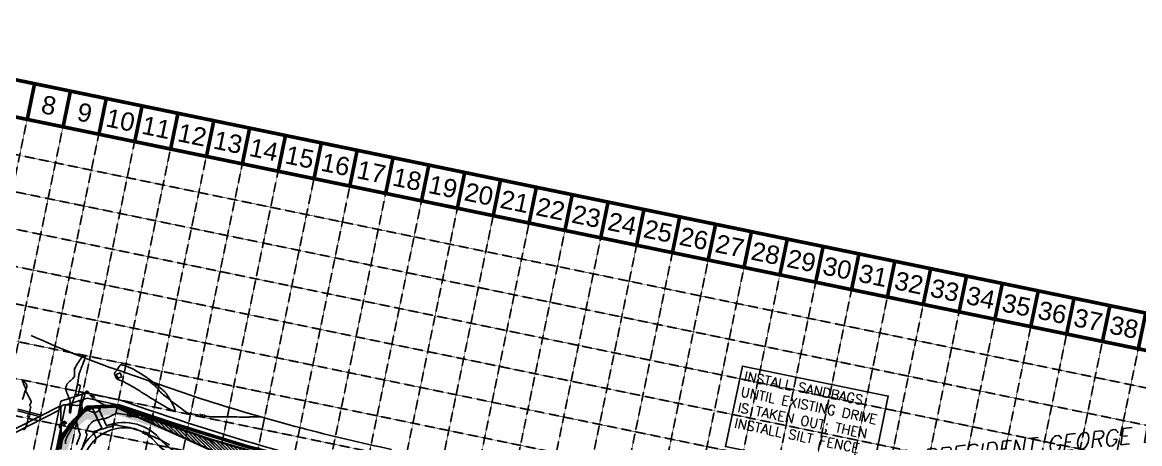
# Model space of a CAD drawing. Header units: inches. Extents: x 3071 to 5995, y 4947 to 7102.
# Drawn here: x 3716 to 4975, y 6627 to 7102 of the extents above; entities that cross this region are included whole.
import ezdxf
from ezdxf.enums import TextEntityAlignment as Align

# ---------------------------------------------------------------- set-up
doc = ezdxf.new("R2010")
doc.units = ezdxf.units.IN
doc.header["$MEASUREMENT"] = 0
doc.linetypes.add('HIDDEN', pattern=[0.375, 0.25, -0.125])
for name, color, linetype in [('ARROWSHADE', 9, 'Continuous'), ('BASE', 7, 'Continuous'), ('BOC', 4, 'Continuous'), ('EC', 3, 'Continuous'), ('EX-BOC', 41, 'Continuous'), ('EX-GUT', 41, 'Continuous'), ('EX-STM', 150, 'Continuous'), ('EX-STORM', 150, 'Continuous'), ('FIRELANE', 5, 'HIDDEN'), ('FUTURE-DEVEL.', 78, 'Continuous'), ('GRID', 254, 'HIDDEN'), ('hatch-ol', 7, 'Continuous'), ('INLET PROTECTION', 5, 'Continuous'), ('LIMITS OF DISTURBANCE', 1, 'HIDDEN'), ('LS-WALKS', 7, 'Continuous'), ('SANDBAGS', 3, 'Continuous'), ('SILT FENCE', 200, 'Continuous'), ('TXDOT-HAT', 253, 'Continuous')]:
    doc.layers.add(name, color=color, linetype=linetype)
doc.styles.add('L100', font='SIMPLEX.shx', dxfattribs={"oblique": 15, "height": 6})
doc.styles.add('L50', font='simplex', dxfattribs={"height": 2.5})
doc.styles.add('L60', font='SIMPLEX.shx', dxfattribs={"height": 2.4})
doc.styles.get("Standard").update_dxf_attribs({"font": 'ARIAL.TTF'})

msp = doc.modelspace()

# ---------------------------------------------------------------- hatches: boundary and pattern name
at = {"layer": 'ARROWSHADE'}
h = msp.add_hatch(color=7, dxfattribs=at)
edge = h.paths.add_edge_path()
edge.add_line((3762.9, 6651), (3762.9, 6652.4))
edge.add_line((3762.9, 6652.4), (3766.4, 6650.4))
edge.add_line((3766.4, 6650.4), (3762.9, 6648.3))
edge.add_line((3762.9, 6648.3), (3762.9, 6649.7))
edge.add_arc((3762.9, 6646.3), 3.36, 90.1243, 159.0882)
edge.add_line((3759.8, 6647.5), (3758.7, 6644.6))
edge.add_line((3758.7, 6644.6), (3757.5, 6645))
edge.add_line((3757.5, 6645), (3758.6, 6648))
edge.add_arc((3762.9, 6646.3), 4.67, 90.1243, 159.0882, ccw=False)
at = {"layer": 'TXDOT-HAT', "linetype": 'Continuous'}
h = msp.add_hatch(dxfattribs=at)
h.set_pattern_fill('ANSI31', color=256, scale=20, angle=90, style=0)
edge = h.paths.add_edge_path()
edge.add_line((3824.1, 6668), (3879.1, 6648.7))
edge.add_line((3879.1, 6648.7), (3929, 6632.1))
edge.add_line((3929, 6632.1), (3980.6, 6616.9))
edge.add_arc((21445, 70897.5), 66610.9, 254.80027, 254.846604)
edge.add_line((4032.6, 6602.7), (4084.7, 6590.1))
edge.add_line((4084.7, 6590.1), (4116.5, 6583.3))
edge.add_arc((4110.6, 6553.4), 30.5, 78.9475, 160.3255)
edge.add_line((4081.9, 6563.6), (4079.7, 6553.3))
edge.add_line((4079.7, 6553.3), (4050.2, 6560.5))
edge.add_arc((4019.8, 6562.1), 30.5, 356.9631, 434.1841)
edge.add_line((4028.1, 6591.5), (3929.9, 6619.3))
edge.add_line((3929.9, 6619.3), (3820.4, 6668.7))
edge.add_line((3820.4, 6668.7), (3824.1, 6668))

# ---------------------------------------------------------------- linework, layer by layer
at = {"layer": 'ARROWSHADE', "color": 7}
for p, q in [((3762.9, 6651), (3762.9, 6652.4)), ((3762.9, 6652.4), (3766.4, 6650.4)), ((3766.4, 6650.4), (3762.9, 6648.3)), ((3762.9, 6648.3), (3762.9, 6649.7)), ((3757.5, 6645), (3758.6, 6648)), ((3758.7, 6644.6), (3757.5, 6645)), ((3759.8, 6647.5), (3758.7, 6644.6))]:
    msp.add_line(p, q, dxfattribs=at)
for radius in [4.67, 3.36]:
    msp.add_arc((3762.9, 6646.3), radius, 90.1243, 159.0882, dxfattribs=at)
at = {"layer": 'BASE', "const_width": 4.12}
for points in [[(3073, 5483.8), (5658.4, 4949.7), (5992.2, 6565.6), (3406.8, 7099.6)], [(3121.6, 5515.8), (5626.4, 4998.3), (5943.5, 6533.5), (3439.3, 7050.9)]]:
    msp.add_lwpolyline(points, close=True, dxfattribs=at)
for points in [[(3721.6, 6992.5), (3729.9, 7032.9)], [(3762, 6984.1), (3770.3, 7024.5)], [(3802.4, 6975.8), (3810.7, 7016.2)], [(3842.8, 6967.5), (3851.1, 7007.9)], [(3883.2, 6959.1), (3891.5, 6999.5)], [(3923.6, 6950.8), (3931.9, 6991.2)], [(3964, 6942.4), (3972.3, 6982.8)], [(4004.4, 6934.1), (4012.7, 6974.5)], [(4044.8, 6925.7), (4053.1, 6966.1)], [(4085.2, 6917.4), (4093.5, 6957.8)], [(4125.6, 6909), (4133.9, 6949.4)], [(4166, 6900.7), (4174.3, 6941.1)], [(4206.4, 6892.4), (4214.7, 6932.8)], [(4246.8, 6884), (4255.1, 6924.4)], [(4287.2, 6875.7), (4295.5, 6916.1)], [(4327.6, 6867.3), (4335.9, 6907.7)], [(4368, 6859), (4376.3, 6899.4)], [(4408.4, 6850.6), (4416.7, 6891)], [(4448.8, 6842.3), (4457.1, 6882.7)], [(4489.1, 6833.9), (4497.5, 6874.3)], [(4529.5, 6825.6), (4537.9, 6866)], [(4569.9, 6817.3), (4578.3, 6857.7)], [(4610.3, 6808.9), (4618.7, 6849.3)], [(4650.7, 6800.6), (4659.1, 6841)], [(4691.1, 6792.2), (4699.5, 6832.6)], [(4731.5, 6783.9), (4739.9, 6824.3)], [(4771.9, 6775.5), (4780.3, 6815.9)], [(4812.3, 6767.2), (4820.7, 6807.6)], [(4852.7, 6758.8), (4861.1, 6799.2)], [(4893.1, 6750.5), (4901.5, 6790.9)], [(4933.5, 6742.2), (4941.9, 6782.5)], [(4973.9, 6733.8), (4982.3, 6774.2)]]:
    msp.add_lwpolyline(points, dxfattribs=at)
at = {"layer": 'BOC', "color": 7}
msp.add_line((3820.2, 6668.3), (3929.7, 6618.8), dxfattribs=at)
at = {"layer": 'EC', "color": 44, "ltscale": 0.5, "flags": 128}
for points, elevation in [([(3774, 6677.1), (3773.9, 6676.7), (3773.6, 6676.1), (3773.3, 6675.4), (3773, 6674.7), (3772.8, 6674), (3772.5, 6673.4), (3772.4, 6673), (3772.3, 6672.6), (3772.1, 6671.9), (3771.9, 6671), (3771.7, 6670.1), (3771.5, 6669.1), (3771.3, 6668.2), (3771.2, 6667.5), (3771.1, 6667), (3771, 6666.3), (3770.9, 6665.4), (3770.8, 6664.3), (3770.6, 6663.2), (3770.4, 6662.2), (3770.2, 6661.5), (3769.8, 6661.3), (3769.6, 6661.6), (3769.4, 6662.4), (3769.4, 6663.6), (3769.4, 6665), (3769.5, 6666.5), (3769.6, 6668.1), (3769.7, 6669.6), (3769.8, 6670.8), (3769.8, 6671.7), (3769.9, 6672.1), (3769.9, 6672.6), (3769.9, 6673.2), (3769.9, 6673.9), (3769.9, 6674.6), (3769.9, 6675.2), (3769.8, 6675.6), (3769.7, 6676), (3769.4, 6676.9), (3768.9, 6678), (3768.3, 6679.4), (3767.7, 6681), (3767, 6682.6), (3766.4, 6684.2), (3765.8, 6685.6), (3765.4, 6686.9), (3765.1, 6687.8), (3764.9, 6688.3), (3765, 6688.8), (3765.1, 6689.6), (3765.3, 6690.4), (3765.6, 6691.3), (3765.8, 6692.3), (3766.1, 6693.1), (3766.4, 6693.8), (3766.6, 6694.3), (3766.9, 6694.7), (3767.6, 6695.3), (3768.5, 6696.2), (3769.6, 6697.2), (3770.7, 6698.2), (3771.9, 6699.3), (3772.9, 6700.3), (3773.9, 6701.3), (3774.5, 6702), (3774.9, 6702.6), (3775, 6703.2), (3775, 6704.1), (3775, 6705.1), (3774.9, 6706.3), (3774.8, 6707.5), (3774.8, 6708.7), (3774.7, 6709.8), (3774.7, 6710.7), (3774.8, 6711.3), (3775.1, 6711.8), (3775.6, 6712.8), (3776.3, 6714), (3777.2, 6715.5), (3778.2, 6717.2), (3779.3, 6718.9), (3780.4, 6720.6), (3781.6, 6722.2), (3782.7, 6723.7), (3783.8, 6724.9), (3784.8, 6725.8), (3785.6, 6726.2), (3786.3, 6726.2), (3786.7, 6725.7), (3786.8, 6724.6), (3786.6, 6723.2), (3786.1, 6721.4), (3785.5, 6719.5), (3784.8, 6717.5), (3784, 6715.5), (3783.2, 6713.7), (3782.5, 6712), (3781.9, 6710.6), (3781.5, 6709.6), (3781.3, 6709.1), (3781.1, 6708.6), (3780.9, 6707.8), (3780.6, 6706.9), (3780.3, 6706), (3780, 6705.1), (3779.8, 6704.4), (3779.7, 6703.9), (3779.6, 6703.5), (3779.6, 6702.9), (3779.5, 6702.1), (3779.4, 6701.3), (3779.3, 6700.5), (3779.3, 6699.9), (3779.2, 6699.5), (3779.1, 6699), (3779, 6698.3), (3778.9, 6697.5), (3778.8, 6696.5), (3778.6, 6695.6), (3778.4, 6694.7), (3778.3, 6693.9), (3778.2, 6693.4), (3778.1, 6692.9), (3777.9, 6692.1), (3777.7, 6691.1), (3777.5, 6690.1), (3777.3, 6689.1), (3777.1, 6688.2), (3776.9, 6687.4), (3776.8, 6687), (3776.7, 6686.6), (3776.6, 6686), (3776.4, 6685.3), (3776.2, 6684.5), (3776.1, 6683.8), (3775.9, 6683.2), (3775.8, 6682.7), (3775.7, 6682.3), (3775.4, 6681.5), (3775.1, 6680.5), (3774.8, 6679.5), (3774.5, 6678.5), (3774.2, 6677.7), (3774, 6677.1)], 522), ([(3845, 6688.4), (3844.3, 6688.8), (3843.3, 6689.4), (3842, 6690.1), (3840.5, 6691), (3838.9, 6691.9), (3837.2, 6692.8), (3835.5, 6693.8), (3833.9, 6694.7), (3832.4, 6695.5), (3831.1, 6696.2), (3830, 6696.8), (3829.3, 6697.2), (3828.9, 6697.4), (3828.4, 6697.6), (3827.7, 6697.8), (3826.8, 6698.1), (3826, 6698.3), (3825.3, 6698.5), (3824.9, 6698.7), (3824.5, 6698.9), (3824, 6699.2), (3823.4, 6699.6), (3822.8, 6700.1), (3822.3, 6700.5), (3822, 6700.8), (3821.8, 6701.2), (3821.4, 6701.9), (3821, 6702.9), (3820.6, 6703.9), (3820.2, 6704.8), (3820, 6705.5), (3819.9, 6705.9), (3820, 6706.2), (3820.2, 6706.7), (3820.5, 6707.2), (3820.8, 6707.6), (3821, 6707.9), (3821.2, 6708.1), (3821.6, 6708.5), (3822, 6708.9), (3822.3, 6709.2), (3822.5, 6709.5), (3822.7, 6709.8), (3823.2, 6710.6), (3823.7, 6711.5), (3824.4, 6712.6), (3825.1, 6713.8), (3825.8, 6714.7), (3826.5, 6715.5), (3827, 6715.9), (3827.5, 6715.9), (3828.4, 6715.7), (3829.5, 6715.4), (3830.8, 6715), (3832.2, 6714.5), (3833.7, 6714), (3835.2, 6713.4), (3836.6, 6712.9), (3837.8, 6712.4), (3838.8, 6712), (3839.5, 6711.7), (3840.2, 6711.3), (3841.2, 6710.7), (3842.4, 6710), (3844, 6709.1), (3845.6, 6708.1), (3847.4, 6707), (3849.2, 6705.9), (3851, 6704.8), (3852.6, 6703.8), (3854.2, 6702.8), (3855.5, 6702), (3856.5, 6701.3), (3857.2, 6700.9), (3857.8, 6700.4), (3858.7, 6699.7), (3860, 6698.8), (3861.4, 6697.7), (3863, 6696.5), (3864.7, 6695.1), (3866.5, 6693.7), (3868.3, 6692.3), (3870, 6690.9), (3871.7, 6689.6), (3873.3, 6688.3), (3874.6, 6687.1), (3875.8, 6686.1), (3876.6, 6685.4), (3877.1, 6684.8), (3877.6, 6684.2), (3878.4, 6683.1), (3879.3, 6681.7), (3880.4, 6680.1), (3881.5, 6678.3), (3882.7, 6676.4), (3883.9, 6674.3), (3885.1, 6672.3), (3886.1, 6670.4), (3887, 6668.6), (3887.7, 6667), (3888.1, 6665.6), (3888.2, 6664.6), (3888, 6664), (3887.4, 6663.9), (3886.4, 6664.1), (3884.9, 6664.7), (3883.1, 6665.5), (3881, 6666.5), (3878.7, 6667.8), (3876.3, 6669.1), (3873.7, 6670.6), (3871.1, 6672.2), (3868.5, 6673.7), (3866.1, 6675.2), (3863.8, 6676.6), (3861.7, 6677.9), (3859.9, 6679.1), (3858.4, 6680), (3857.3, 6680.7), (3856.7, 6681), (3856, 6681.4), (3855.1, 6682), (3854, 6682.7), (3852.8, 6683.5), (3851.5, 6684.3), (3850.2, 6685.1), (3848.9, 6686), (3847.7, 6686.7), (3846.6, 6687.4), (3845.7, 6688), (3845, 6688.4)], 521)]:
    msp.add_lwpolyline(points, close=True, dxfattribs=dict(at, elevation=elevation))
at = {"layer": 'EC', "color": 44, "ltscale": 0.4, "flags": 128}
for points, elevation in [([(3715.9, 6698.8), (3716.4, 6697.5), (3716.9, 6696), (3717.5, 6694.5), (3718.1, 6693), (3718.7, 6691.6), (3719.2, 6690.3), (3719.7, 6689.3), (3719.9, 6688.6), (3720.1, 6688.2), (3720.1, 6687.7), (3720.1, 6687.2), (3720.1, 6686.6), (3720.2, 6686.1), (3720.2, 6685.6), (3720.4, 6685.2), (3720.8, 6684.4), (3721.4, 6683.3), (3722.1, 6682), (3722.9, 6680.5), (3723.7, 6679), (3724.5, 6677.5), (3725.2, 6676.2), (3725.8, 6675.1), (3726.2, 6674.3), (3726.3, 6673.9), (3726.2, 6673.5), (3725.9, 6673), (3725.5, 6672.5), (3725.1, 6672), (3724.9, 6671.7), (3724.8, 6671.3), (3724.6, 6670.8), (3724.5, 6670.3), (3724.5, 6669.9), (3724.6, 6669.6), (3725, 6669.2), (3725.3, 6668.8), (3725.5, 6668.5), (3725.5, 6668.1), (3725.3, 6667.1), (3725, 6665.7), (3724.7, 6664), (3724.2, 6661.9), (3724, 6661.1)], 522), ([(3858.4, 6697.7), (3858.4, 6697.7), (3858.6, 6697.6), (3858.9, 6697.3), (3859.4, 6696.9), (3860.2, 6696.3), (3861.2, 6695.6), (3862.2, 6694.8), (3863.2, 6694), (3864.2, 6693.3), (3865.1, 6692.5), (3865.9, 6691.9), (3866.5, 6691.3), (3867.1, 6690.7), (3867.8, 6689.9), (3868.4, 6689.1), (3869.1, 6688.3), (3869.8, 6687.4), (3870.5, 6686.6), (3871.2, 6685.7), (3871.9, 6685), (3872.5, 6684.4), (3873, 6683.9), (3873.9, 6683.2), (3875.2, 6682.1), (3876.8, 6680.8), (3878.6, 6679.3), (3880.7, 6677.7), (3882.9, 6675.9), (3885.1, 6674.1), (3887.5, 6672.3), (3889.8, 6670.5), (3892, 6668.7), (3894.2, 6667.1), (3896.2, 6665.6), (3898, 6664.3), (3899.5, 6663.3), (3900.7, 6662.5), (3901.5, 6662), (3902.4, 6661.7), (3903.8, 6661.3), (3905.4, 6660.9), (3907.2, 6660.5), (3909.3, 6660.1), (3911.4, 6659.6), (3913.7, 6659.2), (3914.9, 6659)], 523), ([(3797.7, 6677.4), (3798, 6677.1), (3798.8, 6676.3), (3799.4, 6675.7), (3800.1, 6675.2), (3801.1, 6674.6), (3802.3, 6674), (3803.5, 6673.3), (3804.8, 6672.7), (3806, 6672.1), (3807, 6671.5), (3807.8, 6670.9), (3808.3, 6670.6), (3808.5, 6670.3), (3808.5, 6670.2), (3808.5, 6670.1), (3808.5, 6670.1), (3808.4, 6670), (3808, 6669.8), (3807.3, 6669.6), (3806.1, 6669.4), (3804.7, 6669.2), (3803, 6669), (3801.3, 6668.8), (3799.6, 6668.6), (3798.1, 6668.5), (3796.8, 6668.4), (3795.8, 6668.3), (3795.3, 6668.2), (3795.2, 6668.2), (3795, 6668.1), (3794.7, 6668), (3794.3, 6667.7), (3793.8, 6667.4), (3793.2, 6667.1), (3792.7, 6666.8), (3792.3, 6666.6), (3791.8, 6666.3), (3791.2, 6666), (3790.4, 6665.5), (3789.6, 6665), (3788.6, 6664.5), (3787.8, 6664), (3786.9, 6663.5), (3786.3, 6663.1), (3785.6, 6662.7), (3784.8, 6662.1), (3784, 6661.5), (3783.1, 6660.9), (3782.3, 6660.3), (3781.5, 6659.8), (3780.9, 6659.4), (3780.4, 6659), (3779.9, 6658.7), (3779.3, 6658.3), (3778.6, 6657.9), (3778, 6657.5), (3777.4, 6657.1), (3776.9, 6656.7), (3776.6, 6656.3), (3776, 6655.4), (3775.2, 6654), (3774.1, 6652.4), (3772.9, 6650.4), (3771.6, 6648.3), (3770.2, 6646), (3768.7, 6643.6), (3767.3, 6641.3), (3765.9, 6639), (3764.6, 6636.9), (3763.4, 6634.9), (3762.5, 6633.3), (3761.7, 6632.1), (3761.2, 6631.2), (3761, 6630.9), (3760.8, 6630.7), (3760.7, 6630.4), (3760.5, 6630.1), (3760.4, 6630), (3760.4, 6629.9), (3760.4, 6629.8), (3760.4, 6629.6), (3760.3, 6629.2), (3760.2, 6628.8), (3760.1, 6628.6), (3760.1, 6628.7), (3760, 6629.1), (3759.9, 6629.5), (3759.9, 6629.9), (3759.9, 6630.2), (3760, 6630.6), (3760, 6631), (3760.1, 6631.4), (3760.1, 6631.8), (3760, 6632.9), (3760, 6634.6), (3760, 6636.7), (3759.9, 6639.2), (3759.9, 6642), (3759.8, 6645.1), (3759.7, 6648.3), (3759.7, 6651.5), (3759.6, 6654.7), (3759.6, 6657.8), (3759.6, 6660.6), (3759.6, 6663.2), (3759.6, 6665.4), (3759.6, 6667.1), (3759.7, 6668.1), (3759.7, 6668.5), (3759.7, 6668.7), (3759.8, 6668.8), (3759.8, 6668.8), (3760, 6669), (3760.2, 6669.2), (3760.7, 6669.5), (3761.4, 6669.9), (3762.1, 6670.2), (3762.9, 6670.5), (3763.6, 6670.7), (3764.3, 6670.8), (3764.8, 6670.8), (3765.9, 6670.8), (3767.3, 6670.7), (3768.9, 6670.5), (3770.8, 6670.4), (3772.8, 6670.2), (3774.8, 6670.1), (3776.7, 6670), (3778.5, 6670), (3780.1, 6670.1), (3781.1, 6670.2), (3781.7, 6670.4), (3782, 6670.5), (3782.1, 6670.6), (3782.2, 6670.6), (3782.4, 6670.9), (3782.8, 6671.3), (3783.2, 6672.2), (3783.8, 6673.6), (3784.3, 6675.2), (3784.9, 6677), (3785.4, 6678.8), (3786, 6680.6), (3786.5, 6682.4), (3787, 6683.9), (3787.5, 6685.1), (3787.8, 6685.8), (3788.1, 6686.1), (3788.3, 6686.2), (3788.4, 6686.3), (3788.5, 6686.3), (3788.7, 6686.2), (3789, 6686.1), (3789.6, 6685.7), (3790.5, 6685), (3791.5, 6684), (3792.5, 6683.1)], 522), ([(3722.3, 6653.6), (3722, 6652.2), (3721.4, 6649.9), (3720.8, 6647.8), (3720.2, 6646), (3719.6, 6644.5), (3719.2, 6643.6), (3718.9, 6643.2), (3718.8, 6643.1), (3718.7, 6643), (3718.6, 6643), (3718.3, 6642.9), (3717.8, 6643), (3717, 6643.2), (3715.6, 6643.6)], 522), ([(3764.8, 6626.8), (3764.7, 6627), (3764.7, 6627.1), (3764.6, 6627.2), (3764.6, 6627.4), (3764.5, 6627.8), (3764.6, 6628.4), (3764.7, 6629.3), (3764.9, 6630.2), (3765.1, 6631.1), (3765.4, 6632), (3765.6, 6632.7), (3765.9, 6633.2), (3766.3, 6634.2), (3767, 6635.5), (3767.9, 6637.1), (3768.9, 6638.8), (3769.9, 6640.8), (3771, 6642.7), (3772.1, 6644.7), (3773.2, 6646.5), (3774.1, 6648.2), (3775, 6649.6), (3775.7, 6650.7), (3776, 6651.4), (3776.2, 6651.6), (3776.3, 6651.7), (3776.3, 6651.7), (3776.4, 6651.7), (3776.5, 6651.7), (3776.6, 6651.5), (3776.9, 6651.2), (3777.2, 6650.7), (3777.5, 6650.2), (3777.7, 6649.7), (3777.9, 6649.3), (3778.1, 6648.5), (3778.4, 6647.3), (3778.8, 6645.9), (3779.2, 6644.4), (3779.5, 6643), (3779.9, 6641.6), (3780.2, 6640.4), (3780.4, 6639.6), (3780.5, 6639.2), (3780.7, 6638.9), (3780.9, 6638.5), (3781.1, 6638), (3781.2, 6637.7), (3781.3, 6637.3), (3781.2, 6636.9), (3780.9, 6636.1), (3780.5, 6634.8), (3780, 6633.2), (3779.4, 6631.4), (3778.7, 6629.5), (3778, 6627.6), (3777.3, 6625.6)], 522), ([(3832.8, 6659.4), (3831.7, 6659.6), (3829, 6660.1), (3826.7, 6660.5), (3824.8, 6660.8), (3823.5, 6661), (3822.7, 6661), (3821.9, 6660.8), (3820.8, 6660.5), (3819.6, 6659.9), (3818.3, 6659.3), (3817, 6658.7), (3815.8, 6658), (3814.6, 6657.4), (3813.6, 6656.8), (3812.9, 6656.4), (3812.3, 6656.2), (3811.8, 6656), (3811.2, 6655.8), (3810.5, 6655.6), (3809.8, 6655.4), (3809.1, 6655.2), (3808.4, 6655), (3807.8, 6654.8), (3807.3, 6654.7), (3806.3, 6654.6), (3805.1, 6654.4), (3803.8, 6654.1), (3802.3, 6653.9), (3800.8, 6653.6), (3799.4, 6653.3), (3798.1, 6653), (3797.2, 6652.7), (3796.5, 6652.5), (3795.9, 6652.1), (3795.2, 6651.6), (3794.6, 6651), (3793.9, 6650.4), (3793.2, 6649.7), (3792.6, 6649), (3792.1, 6648.4), (3791.6, 6647.8), (3791.2, 6647.2), (3790.7, 6646.3), (3790.2, 6645.2), (3789.6, 6644.1), (3789, 6642.9), (3788.5, 6641.9), (3788.1, 6641), (3787.8, 6640.3), (3787.7, 6640.1), (3787.7, 6639.8), (3787.8, 6639.6), (3787.9, 6639.3), (3788, 6639.1), (3788.2, 6638.8), (3788.4, 6638.3), (3788.7, 6637.7), (3788.9, 6637.1), (3789, 6636.6), (3788.9, 6636.2), (3788.5, 6635.2), (3788, 6633.7), (3787.3, 6631.8), (3786.4, 6629.5), (3785.4, 6627), (3784.4, 6624.2)], 523), ([(3931.9, 6625.8), (3930.6, 6627.4), (3929.7, 6628.6), (3929.1, 6629.4), (3928.8, 6629.7), (3928.7, 6629.8), (3928.5, 6630), (3928.3, 6630.2), (3928.1, 6630.3), (3927.8, 6630.5), (3927, 6630.8), (3925.8, 6631.3), (3924.4, 6632), (3922.7, 6632.7), (3920.9, 6633.5), (3919, 6634.3), (3917.2, 6635.1), (3915.4, 6635.8), (3913.8, 6636.5), (3912.5, 6637), (3911.5, 6637.4), (3910.6, 6637.7), (3909.3, 6638.2), (3907.7, 6638.7), (3905.8, 6639.4), (3903.7, 6640.1), (3901.5, 6640.8), (3899.2, 6641.6), (3897, 6642.3), (3894.8, 6643), (3892.8, 6643.7), (3891, 6644.3), (3889.5, 6644.8), (3888.3, 6645.2), (3887.6, 6645.4), (3886.7, 6645.7), (3885.8, 6646.1), (3884.7, 6646.4), (3883.6, 6646.8), (3882.4, 6647.2), (3881.4, 6647.5), (3880.4, 6647.9), (3879.6, 6648.1), (3879, 6648.3), (3878.3, 6648.6), (3877.6, 6648.8), (3876.7, 6649.1), (3875.9, 6649.4), (3875.1, 6649.7), (3874.3, 6649.9), (3873.7, 6650.1), (3873.2, 6650.3), (3872.6, 6650.5), (3872, 6650.7), (3871.3, 6651), (3870.6, 6651.2), (3869.9, 6651.4), (3869.3, 6651.6), (3868.8, 6651.7), (3867.7, 6651.9), (3866, 6652.3), (3863.9, 6652.8), (3861.3, 6653.4), (3858.4, 6654), (3855.2, 6654.7), (3851.8, 6655.4), (3848.4, 6656.1), (3844.8, 6656.9), (3841.3, 6657.6), (3840.4, 6657.8)], 523), ([(3922.6, 6657.8), (3923.7, 6657.7), (3925.1, 6657.5), (3926.1, 6657.4), (3927, 6657.3), (3928.5, 6657.3), (3930.4, 6657.2), (3932.7, 6657.2), (3935.3, 6657.1), (3938.3, 6657.1), (3941.4, 6657.1), (3944.6, 6657), (3947.9, 6657), (3951.3, 6657), (3954.6, 6657), (3957.7, 6657), (3960.7, 6656.9), (3963.5, 6656.9), (3965.9, 6656.9), (3967.9, 6656.9), (3969.5, 6656.9), (3970.6, 6656.9), (3971.1, 6656.9), (3971.8, 6656.9), (3972.5, 6657), (3973.3, 6657), (3974, 6657), (3974.8, 6657), (3975.5, 6657), (3976.2, 6657.1), (3976.8, 6657.1), (3977.7, 6657.1), (3978.8, 6657.1), (3980, 6657.1), (3981.2, 6657.1), (3982.4, 6657.2), (3983.4, 6657.2), (3984.3, 6657.2), (3984.8, 6657.2)], 523), ([(3851.1, 6640.3), (3850.4, 6640.6), (3848.4, 6641.4), (3846.7, 6642.1), (3845.2, 6642.7), (3843.9, 6643.2), (3843.1, 6643.5), (3842.1, 6643.8), (3840.7, 6644.1), (3839, 6644.5), (3837.1, 6644.9), (3835.1, 6645.4), (3832.9, 6645.8), (3830.7, 6646.3), (3828.5, 6646.7), (3826.5, 6647.1), (3824.6, 6647.5), (3823, 6647.8), (3821.7, 6648), (3820.7, 6648.1), (3820.3, 6648.1), (3819.8, 6648), (3819.2, 6647.8), (3818.6, 6647.5), (3818, 6647.2), (3817.4, 6646.8), (3816.8, 6646.5), (3816.3, 6646.3), (3815.8, 6646.1), (3814.8, 6645.8), (3813.3, 6645.4), (3811.6, 6644.9), (3809.6, 6644.3), (3807.6, 6643.7), (3805.4, 6643.1), (3803.4, 6642.5), (3801.5, 6641.9), (3799.8, 6641.4), (3798.5, 6641.1), (3797.6, 6640.8), (3797.3, 6640.7), (3797, 6640.7), (3796.6, 6640.6), (3796.4, 6640.5), (3796.3, 6640.4), (3796.1, 6640.3), (3796, 6640.2), (3795.9, 6640), (3795.8, 6639.8), (3795.7, 6639.6), (3795.8, 6639.3), (3795.8, 6639.1), (3795.9, 6638.8), (3796.1, 6638.6), (3796.4, 6638.1), (3796.9, 6637.4), (3797.5, 6636.5), (3798, 6635.6), (3798.5, 6634.7), (3798.9, 6633.8), (3799.1, 6633.2), (3799, 6632.6), (3798.8, 6631.5), (3798.4, 6630.2), (3797.9, 6628.5), (3797.3, 6626.7)], 524), ([(3882.1, 6625.4), (3879.5, 6626.9), (3877.1, 6628.2), (3875, 6629.3), (3873.2, 6630.3), (3871.9, 6631), (3871.1, 6631.4), (3870.1, 6631.9), (3868.9, 6632.5), (3867.3, 6633.2), (3865.5, 6634), (3863.6, 6634.9), (3861.4, 6635.8), (3859.2, 6636.8), (3858.3, 6637.2)], 524)]:
    msp.add_lwpolyline(points, dxfattribs=dict(at, elevation=elevation))
at = {"layer": 'EC', "color": 44, "ltscale": 0.5, "elevation": 522, "flags": 128}
msp.add_lwpolyline([(3715.9, 6698.1), (3716.3, 6698.3), (3716.7, 6698.1), (3717.3, 6697.6), (3718.1, 6696.9), (3719, 6695.9), (3719.8, 6694.9), (3720.5, 6694), (3721, 6693.2), (3721.2, 6692.6), (3721.2, 6692), (3721, 6691.1), (3720.7, 6690), (3720.3, 6688.8), (3719.9, 6687.5), (3719.4, 6686.3), (3719, 6685.2), (3718.7, 6684.3), (3718.5, 6683.7), (3718.3, 6683.1), (3718, 6682.2), (3717.7, 6681.2), (3717.4, 6680), (3717, 6678.9), (3716.7, 6677.8), (3716.3, 6677), (3716, 6676.5)], dxfattribs=at)
at = {"layer": 'EX-BOC', "color": 7}
for points in [[(3759.3, 6620.8), (3761.1, 6629.9, -0.215314), (3786.5, 6663, -0.176819), (3810, 6669.6, -0.036313), (3824, 6667.5), (3878.9, 6648.2), (3928.8, 6631.6), (3980.5, 6616.4)], [(4748.4, 6587.9), (4756.9, 6585.7, 0.011426), (4833.6, 6594, 0.000784), (4925, 6606.2, 0.000722), (5022, 6619.4, 0.001332), (5122.9, 6632.7, 0.000065), (5240.3, 6648.5, -16.26493)]]:
    msp.add_lwpolyline(points, format="xyb", dxfattribs=at)
at = {"layer": 'EX-GUT', "color": 7}
for points in [[(3725.9, 6749, 0.022542), (3819.7, 6711.1, 0.002635), (3924.1, 6675.4, 0.011853), (4030.3, 6644.6, 0.012859), (4132.3, 6620.4, 1.082966)], [(3758.8, 6621), (3760.6, 6630, -0.215189), (3786.2, 6663.4, -0.176588), (3810.1, 6670.1, -0.036387), (3824.1, 6668), (3879.1, 6648.7), (3929, 6632.1), (3980.6, 6616.9)], [(4748.2, 6587.4), (4756.8, 6585.2, 0.011439), (4833.7, 6593.5, 0.000784), (4925.1, 6605.7, 0.000722), (5022.1, 6618.9, 0.001332), (5123, 6632.2, 0.000065), (5240.3, 6648, 0.000065)]]:
    msp.add_lwpolyline(points, format="xyb", dxfattribs=at)
at = {"layer": 'EX-STM', "color": 5}
for p, q in [((3821.8, 6704.9), (3826.3, 6706.8)), ((3821.8, 6704.9), (3823.7, 6700.6)), ((3823.7, 6700.6), (3828.1, 6702.4)), ((3826.3, 6706.8), (3828.1, 6702.4)), ((3781.5, 6692.6), (3778.5, 6693.4)), ((3779, 6682.1), (3781.5, 6692.6)), ((3779, 6682.1), (3776.1, 6682.7))]:
    msp.add_line(p, q, dxfattribs=at)
at = {"layer": 'EX-STORM', "color": 5}
for p, q in [((3781.6, 6660.1, 522), (3781.3, 6675.6, 255.1)), ((3783.6, 6661.2, 503.4), (3783.3, 6676.1, 247.2)), ((3826.9, 6676), (3788.8, 6684.3)), ((3825.3, 6670.2), (3789.1, 6678)), ((3758.4, 6669.2), (3691.2, 6634.8)), ((3757.5, 6664.8), (3692.8, 6631.7)), ((3710.5, 6663.8), (3735.4, 6657.4)), ((3711, 6665.8), (3737.8, 6658.9))]:
    msp.add_line(p, q, dxfattribs=at)
for points in [[(3671.6, 6252.2), (3759.6, 6674.7), (3788.8, 6684.3)], [(3677.5, 6251), (3764.7, 6670.1), (3789.1, 6678)]]:
    msp.add_lwpolyline(points, dxfattribs=at)
for points in [[(3826.9, 6676, 0.014942), (3999.5, 6620.5, 0.02414), (4146.4, 6585.7, 0.014135), (4312.8, 6559.5), (4413.3, 6549.5, 0.002367), (4432.2, 6547.7, 0.002367)], [(3825.3, 6670.2, 0.014911), (3997.8, 6614.8, 0.02414), (4145.3, 6579.8, 0.014143), (4312.2, 6553.5), (4412.7, 6543.6, 0.002365), (4431.7, 6541.7, 0.002365)]]:
    msp.add_lwpolyline(points, format="xyb", dxfattribs=at)
at = {"layer": 'FIRELANE', "color": 7}
msp.add_line((3820.4, 6668.7), (3929.9, 6619.3), dxfattribs=at)
at = {"layer": 'GRID', "color": 253, "linetype": 'HIDDEN'}
for p, q in [((3431.9, 7010.1), (5936.6, 6492.7)), ((3721.5, 6992.9), (3429.4, 5578.4)), ((3761.9, 6984.6), (3469.8, 5570.1)), ((3423.6, 6969.7), (5928.2, 6452.3)), ((3802.3, 6976.2), (3510.2, 5561.8)), ((3842.7, 6967.9), (3721.2, 6379.6)), ((3883.1, 6959.5), (3591, 5545.1)), ((3923.5, 6951.2), (3631.3, 5536.7)), ((3964, 6942.4), (3671.9, 5528.3)), ((3415.2, 6929.3), (5919.9, 6411.9)), ((4004.4, 6934.1), (3712.3, 5520)), ((4044.8, 6925.7), (3752.7, 5511.7)), ((4085.2, 6917.4), (3793.1, 5503.3)), ((4125.6, 6909), (3833.5, 5495)), ((3405.4, 6889.3), (5910.1, 6371.9)), ((4166, 6900.7), (3873.9, 5486.6)), ((4206.4, 6892.4), (3914.3, 5478.3)), ((4246.8, 6884), (3954.7, 5469.9)), ((4287.2, 6875.7), (3995.1, 5461.6)), ((4327.6, 6867.3), (4035.5, 5453.2)), ((4368, 6859), (4075.9, 5444.9)), ((3397.1, 6848.9), (5901.7, 6331.5)), ((4408.4, 6850.6), (4116.2, 5436.6)), ((4448.8, 6842.3), (4156.6, 5428.2)), ((4489.1, 6833.9), (4197, 5419.9)), ((4529.5, 6825.6), (4237.4, 5411.5)), ((4569.9, 6817.3), (4277.8, 5403.2)), ((3388.8, 6808.5), (5893.4, 6291.1)), ((4610.3, 6808.9), (4318.2, 5394.8)), ((4650.7, 6800.6), (4358.6, 5386.5)), ((4691.1, 6792.2), (4399, 5378.1)), ((4731.5, 6783.9), (4439.4, 5369.8)), ((4771.9, 6775.5), (4479.8, 5361.5)), ((3380.4, 6768.1), (5885, 6250.8)), ((4812.3, 6767.2), (4520.2, 5353.1)), ((4852.7, 6758.8), (4560.6, 5344.8)), ((4893.1, 6750.5), (4601, 5336.4)), ((4933.5, 6742.2), (4641.4, 5328.1)), ((3372.1, 6727.7), (5876.7, 6210.4)), ((4973.9, 6733.8), (4681.8, 5319.7))]:
    msp.add_line(p, q, dxfattribs=at)
at = {"layer": 'hatch-ol'}
for p, q in [((3797.5, 6661.7), (3789.1, 6664.7)), ((3794.8, 6667.5), (3797.5, 6661.7)), ((3800.7, 6669.1), (3802.9, 6664.2)), ((3802.9, 6664.2), (3804.9, 6669.6))]:
    msp.add_line(p, q, dxfattribs=at)
at = {"layer": 'hatch-ol', "linetype": 'Continuous'}
msp.add_lwpolyline([(5243, 6536), (4968.3, 6501.1), (4960.3, 6529.8), (4979.7, 6559.1), (4807.9, 6536.9), (4738.5, 6532), (4587.1, 6529.9), (4537.3, 6530.4), (4443.5, 6536.5), (4309.7, 6550.1), (4197.8, 6566.8), (4113.4, 6582.3), (4029.7, 6602.5), (3947.1, 6625.8), (3919.6, 6634.4), (3826.1, 6666.4), (3818.7, 6668.4, 0.43909), (3759.3, 6620.8, 5.55152)], format="xyb", dxfattribs=at)
at = {"layer": 'hatch-ol'}
for points in [[(3777.8, 6595.4, -0.286522), (3805.7, 6644.3), (3797.5, 6661.7), (3802.9, 6664.2), (3811.1, 6646.8, -0.337273), (3873.2, 6629.8, 0.235958), (3949.7, 6604.6, -0.208397)], [(3950.4, 6598.6, -0.261327), (3862.7, 6632.4, 0.665788), (3783.8, 6595.6, -0.209188)]]:
    msp.add_lwpolyline(points, format="xyb", dxfattribs=at)
at = {"layer": 'hatch-ol', "linetype": 'Continuous'}
msp.add_lwpolyline([(3824.1, 6668), (3879.1, 6648.7), (3929, 6632.1), (3980.6, 6616.9, 0.000202), (4032.6, 6602.7), (4084.7, 6590.1), (4116.5, 6583.3, 0.370795), (4081.9, 6563.6), (4079.7, 6553.3), (4050.2, 6560.5, 0.350298), (4028.1, 6591.5), (3929.9, 6619.3), (3820.4, 6668.7)], format="xyb", close=True, dxfattribs=at)
at = {"layer": 'LIMITS OF DISTURBANCE', "ltscale": 100, "const_width": 4}
msp.add_lwpolyline([(3679.5, 6238.8), (3758.8, 6633.6), (3789, 6667.9), (3825.7, 6669.5), (3889.8, 6648.1), (3970.1, 6623.4), (4091.9, 6592.2), (4191.9, 6571.6), (4379.8, 6548.4), (4483.4, 6538.2), (4641.8, 6535.3), (4765.9, 6537.9), (5101.7, 6580.3)], dxfattribs=at)
at = {"layer": 'LS-WALKS', "color": 7}
for p, q in [((3797.5, 6661.7), (3789.1, 6664.7)), ((3794.8, 6667.5), (3805.6, 6644.4)), ((3797.5, 6661.7), (3802.9, 6664.2)), ((3800.7, 6669.1), (3811.1, 6646.9)), ((3802.9, 6664.2), (3804.9, 6669.6))]:
    msp.add_line(p, q, dxfattribs=at)
for centre, radius, start, end in [((3830.9, 6597.5), 53.2, 37.3695, 111.921), ((3830.9, 6597.5), 53.2, 118.3924, 182.3452), ((3830.9, 6597.5), 47.2, 47.7244, 182.3452), ((3936.7, 6693.8), 96.1, 219.6546, 278.2362), ((3936.7, 6693.8), 90.1, 225.2188, 278.2813)]:
    msp.add_arc(centre, radius, start, end, dxfattribs=at)
at = {"layer": 'SANDBAGS', "color": 7}
msp.add_lwpolyline([(4666.6, 6590.8), (4508.5, 6623.6), (4527.7, 6714.4), (4692, 6680.5), (4673.3, 6589.4), (4666.6, 6590.8)], dxfattribs=at)
at = {"layer": 'SILT FENCE', "const_width": 8}
msp.add_lwpolyline([(4681.2, 6528), (4646.2, 6526.3), (4576.6, 6525.8), (4505.3, 6528.6, -0.037918), (4158.8, 6568.6, -0.041261), (3842.2, 6657.2), (3821.5, 6664), (3804.9, 6662), (3797.6, 6657.8), (3787.2, 6658.2), (3772.3, 6646.4), (3763.4, 6623), (3750.9, 6556.2), (3714.4, 6375.6)], format="xyb", dxfattribs=at)

# ---------------------------------------------------------------- texts
at = {"layer": 'BASE'}
for s, height, p in [('8', 20.6, (3746, 7008.5)), ('9', 20.6, (3786.4, 7000.2)), ('10', 20.62, (3826.8, 6991.8)), ('11', 20.62, (3867.2, 6983.5)), ('12', 20.62, (3907.6, 6975.1)), ('13', 20.62, (3948, 6966.8)), ('14', 20.62, (3988.4, 6958.5)), ('15', 20.62, (4028.8, 6950.1)), ('16', 20.62, (4069.2, 6941.8)), ('17', 20.62, (4109.5, 6933.4)), ('18', 20.62, (4149.9, 6925.1)), ('19', 20.62, (4190.3, 6916.7)), ('20', 20.62, (4230.7, 6908.4)), ('21', 20.62, (4271.1, 6900)), ('22', 20.62, (4311.5, 6891.7)), ('23', 20.62, (4351.9, 6883.3)), ('24', 20.62, (4392.3, 6875)), ('25', 20.62, (4432.7, 6866.7)), ('26', 20.62, (4473.1, 6858.3)), ('27', 20.62, (4513.5, 6850)), ('28', 20.62, (4553.9, 6841.6)), ('29', 20.62, (4594.3, 6833.3)), ('30', 20.62, (4634.7, 6824.9)), ('31', 20.62, (4675.1, 6816.6)), ('32', 20.62, (4715.5, 6808.2)), ('33', 20.62, (4755.9, 6799.9)), ('34', 20.62, (4796.3, 6791.6)), ('35', 20.62, (4836.7, 6783.2)), ('36', 20.62, (4877.1, 6774.9)), ('37', 20.62, (4917.5, 6766.5)), ('38', 20.62, (4957.9, 6758.2))]:
    msp.add_text(s, height=height, rotation=348.3286, dxfattribs=at).set_placement(p, align=Align.MIDDLE_CENTER)
at = {"layer": 'EC', "color": 44, "ltscale": 0.4, "char_height": 2.5, "attachment_point": 5, "style": 'L50'}
for s, insert, rotation in [('{522}', (3795.1, 6680.2, 522), 311.9999), ('{522}', (3723.2, 6657.4, 522), 77.2049), ('{523}', (3836.6, 6658.6, 523), 348.5278), ('{523}', (3918.7, 6658.4, 523), 351.1298), ('{524}', (3854.7, 6638.8, 524), 336.6122)]:
    msp.add_mtext(s, dxfattribs=dict(at, insert=insert, rotation=rotation))
at = {"layer": 'FUTURE-DEVEL.', "color": 7, "style": 'L100', "oblique": 15}
msp.add_text('PRESIDENT GEORGE BUSH TURNPIKE', height=18, rotation=6.0288, dxfattribs=at).set_placement((4730.8, 6601.9))
at = {"layer": 'INLET PROTECTION', "color": 7, "insert": (4530.9, 6708.6), "char_height": 10.8, "width": 171.963, "attachment_point": 1, "rotation": 348.3477, "style": 'L60'}
msp.add_mtext('INSTALL SANDBAGS UNTIL EXISTING DRIVE IS TAKEN OUT; THEN INSTALL SILT FENCE', dxfattribs=at)

doc.saveas('drawing.dxf')
